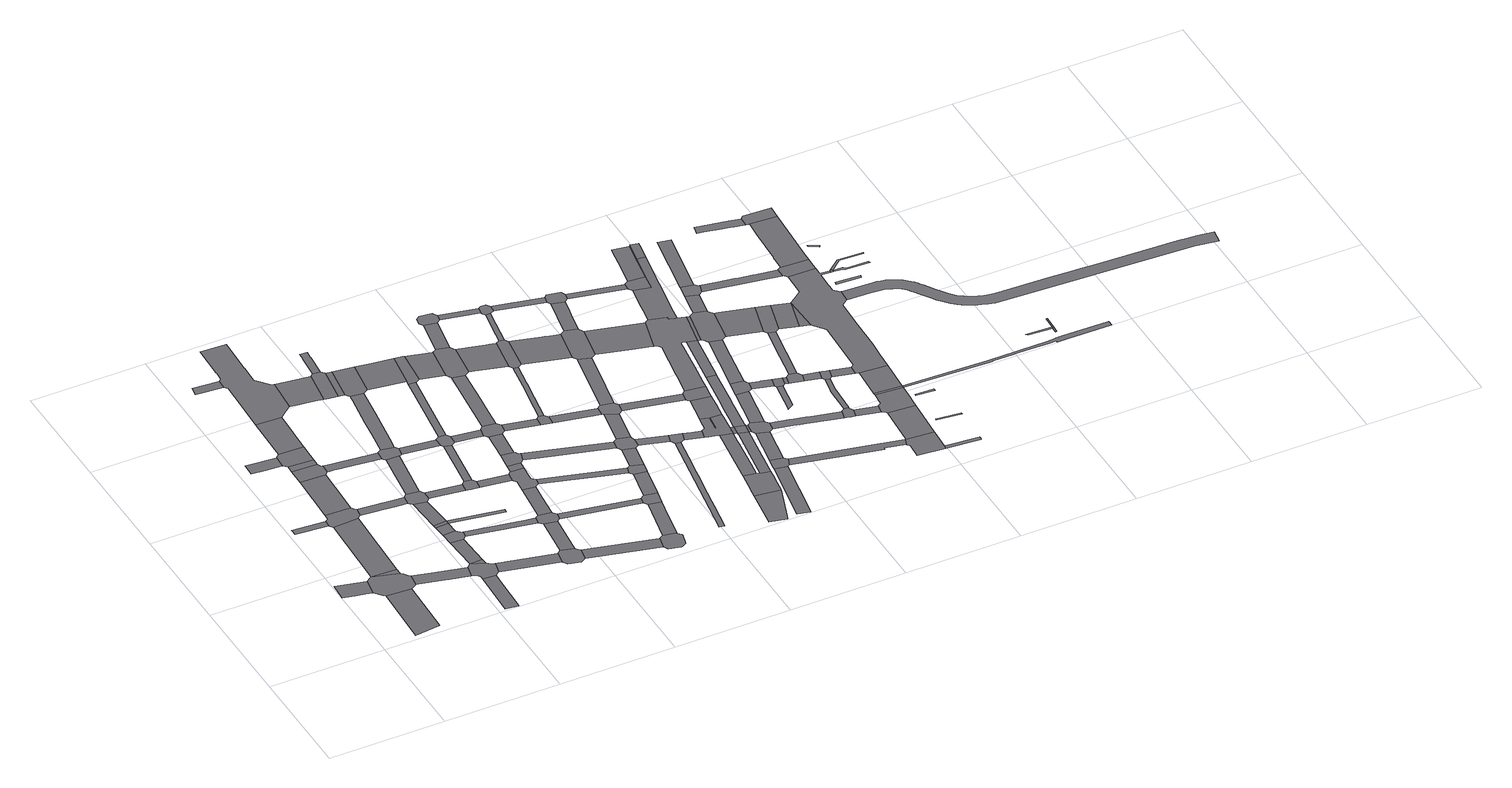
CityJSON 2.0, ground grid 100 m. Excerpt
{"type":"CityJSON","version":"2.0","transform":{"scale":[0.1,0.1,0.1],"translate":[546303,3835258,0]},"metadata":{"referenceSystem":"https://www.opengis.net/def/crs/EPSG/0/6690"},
"CityObjects":{
"road1":{"type":"Road","attributes":{"RoadStructureAttribute.sectionType":"1"},"geometry":[{"type":"MultiSurface","lod":"1","boundaries":[[[0,1,2,3,4,5,6,7]]]}]},
"road2":{"type":"Road","attributes":{"function":"3","RoadStructureAttribute.sectionType":"1"},"geometry":[{"type":"MultiSurface","lod":"1","boundaries":[[[8,9,10,11]]]}]},
"road3":{"type":"Road","geometry":[{"type":"MultiSurface","lod":"1","boundaries":[[[12,13,7,6,14,15,8,11,16,17,18,19,20,21,22]]]}]},
"road4":{"type":"Road","attributes":{"RoadStructureAttribute.sectionType":"1"},"geometry":[{"type":"MultiSurface","lod":"1","boundaries":[[[23,24,25,26]]]}]},
"road5":{"type":"Road","attributes":{"function":"3","RoadStructureAttribute.sectionType":"1"},"geometry":[{"type":"MultiSurface","lod":"1","boundaries":[[[12,22,27]]]}]},
"road6":{"type":"Road","attributes":{"function":"3","RoadStructureAttribute.sectionType":"1"},"geometry":[{"type":"MultiSurface","lod":"1","boundaries":[[[28,29,12,27]]]}]},
"road7":{"type":"Road","geometry":[{"type":"MultiSurface","lod":"1","boundaries":[[[30,31,32,33,26,25,34,35,29,28,36,37,38,39,40,41]]]}]},
"road8":{"type":"Road","attributes":{"RoadStructureAttribute.sectionType":"1"},"geometry":[{"type":"MultiSurface","lod":"1","boundaries":[[[42,43,44,45,46]]]}]},
"road9":{"type":"Road","attributes":{"RoadStructureAttribute.sectionType":"1"},"geometry":[{"type":"MultiSurface","lod":"1","boundaries":[[[47,48,49,19,18,50,51,52,53]]]}]},
"road10":{"type":"Road","attributes":{"function":"3","RoadStructureAttribute.sectionType":"1"},"geometry":[{"type":"MultiSurface","lod":"1","boundaries":[[[54,30,41,55,56]]]}]},
"road11":{"type":"Road","geometry":[{"type":"MultiSurface","lod":"1","boundaries":[[[57,54,56,58,59,60,61]]]}]},
"road12":{"type":"Road","attributes":{"function":"3","RoadStructureAttribute.sectionType":"1"},"geometry":[{"type":"MultiSurface","lod":"1","boundaries":[[[62,57,61,63]]]}]},
"road13":{"type":"Road","attributes":{"RoadStructureAttribute.sectionType":"1"},"geometry":[{"type":"MultiSurface","lod":"1","boundaries":[[[64,65,66,67,68,69]]]}]},
"road14":{"type":"Road","geometry":[{"type":"MultiSurface","lod":"1","boundaries":[[[70,71,46,45,72,73,62,63,74,75]]]}]},
"road15":{"type":"Road","attributes":{"RoadStructureAttribute.sectionType":"1"},"geometry":[{"type":"MultiSurface","lod":"1","boundaries":[[[76,77,78,79,38,37,80,81,82,83,84,85,86]]]}]},
"road16":{"type":"Road","geometry":[{"type":"MultiSurface","lod":"1","boundaries":[[[87,88,89,53,52,90,91,92,93,64,69,94,95,96,97,98,99]]]}]},
"road17":{"type":"Road","attributes":{"RoadStructureAttribute.sectionType":"1"},"geometry":[{"type":"MultiSurface","lod":"1","boundaries":[[[100,87,99]]]}]},
"road18":{"type":"Road","attributes":{"function":"3","RoadStructureAttribute.sectionType":"1"},"geometry":[{"type":"MultiSurface","lod":"1","boundaries":[[[101,102,103,104,70,75,105,106,107]]]}]},
"road19":{"type":"Road","attributes":{"RoadStructureAttribute.sectionType":"1"},"geometry":[{"type":"MultiSurface","lod":"1","boundaries":[[[108,109,110,111,112]]]}]},
"road20":{"type":"Road","attributes":{"RoadStructureAttribute.sectionType":"1"},"geometry":[{"type":"MultiSurface","lod":"1","boundaries":[[[113,87,100,114]]]}]},
"road21":{"type":"Road","geometry":[{"type":"MultiSurface","lod":"1","boundaries":[[[115,116,117,118,119,120,113,114,121,122,123]]]}]},
"road22":{"type":"Road","attributes":{"RoadStructureAttribute.sectionType":"1"},"geometry":[{"type":"MultiSurface","lod":"1","boundaries":[[[124,125,126,127,118,117]]]}]},
"road23":{"type":"Road","geometry":[{"type":"MultiSurface","lod":"1","boundaries":[[[128,129,127,126,130]]]}]},
"road24":{"type":"Road","attributes":{"RoadStructureAttribute.sectionType":"1"},"geometry":[{"type":"MultiSurface","lod":"1","boundaries":[[[131,129,128,132]]]}]},
"road25":{"type":"Road","attributes":{"RoadStructureAttribute.sectionType":"1"},"geometry":[{"type":"MultiSurface","lod":"1","boundaries":[[[133,134,135,59,58,136,137,138,139,140,141,142,143]]]}]},
"road26":{"type":"Road","geometry":[{"type":"MultiSurface","lod":"1","boundaries":[[[144,145,146,86,85,131,132,147,148,149,150,151]]]}]},
"road27":{"type":"Road","geometry":[{"type":"MultiSurface","lod":"1","boundaries":[[[152,153,154,155,156,112,111,157,158,159,101,107,160,161,162,163,164,165,166,167,168,169]]]}]},
"road28":{"type":"Road","attributes":{"RoadStructureAttribute.sectionType":"1"},"geometry":[{"type":"MultiSurface","lod":"1","boundaries":[[[97,96,170,171]]]}]},
"road29":{"type":"Road","attributes":{"RoadStructureAttribute.sectionType":"1"},"geometry":[{"type":"MultiSurface","lod":"1","boundaries":[[[172,173,144,151,174]]]}]},
"road30":{"type":"Road","attributes":{"RoadStructureAttribute.sectionType":"1"},"geometry":[{"type":"MultiSurface","lod":"1","boundaries":[[[175,176,177,178,130,126]]]}]},
"road31":{"type":"Road","attributes":{"RoadStructureAttribute.sectionType":"1"},"geometry":[{"type":"MultiSurface","lod":"1","boundaries":[[[179,180,123,122,181,182,183,184]]]}]},
"road32":{"type":"Road","attributes":{"RoadStructureAttribute.sectionType":"1"},"geometry":[{"type":"MultiSurface","lod":"1","boundaries":[[[148,147,185,186,187]]]}]},
"road33":{"type":"Road","geometry":[{"type":"MultiSurface","lod":"1","boundaries":[[[188,189,143,142,190,172,174,191,192,193,194,195,196]]]}]},
"road34":{"type":"Road","attributes":{"RoadStructureAttribute.sectionType":"1"},"geometry":[{"type":"MultiSurface","lod":"1","boundaries":[[[197,198,162,161,199,200,201,202,203]]]}]},
"road35":{"type":"Road","geometry":[{"type":"MultiSurface","lod":"1","boundaries":[[[204,171,170,205,206,207,208,209,210,211,212,213,214,215]]]}]},
"road36":{"type":"Road","geometry":[{"type":"MultiSurface","lod":"1","boundaries":[[[216,187,186,217,218,219,220]]]}]},
"road37":{"type":"Road","attributes":{"RoadStructureAttribute.sectionType":"1"},"geometry":[{"type":"MultiSurface","lod":"1","boundaries":[[[221,222,223,224,225,226,188,196,227,228,229,230,231,232]]]}]},
"road38":{"type":"Road","attributes":{"RoadStructureAttribute.sectionType":"1"},"geometry":[{"type":"MultiSurface","lod":"1","boundaries":[[[194,193,233,234]]]}]},
"road39":{"type":"Road","attributes":{"RoadStructureAttribute.sectionType":"1"},"geometry":[{"type":"MultiSurface","lod":"1","boundaries":[[[235,204,215,236,237]]]}]},
"road40":{"type":"Road","geometry":[{"type":"MultiSurface","lod":"1","boundaries":[[[238,239,203,202,240,241,242,243,244,245]]]}]},
"road41":{"type":"Road","attributes":{"RoadStructureAttribute.sectionType":"1"},"geometry":[{"type":"MultiSurface","lod":"1","boundaries":[[[246,247,216,220,248]]]}]},
"road42":{"type":"Road","attributes":{"RoadStructureAttribute.sectionType":"1"},"geometry":[{"type":"MultiSurface","lod":"1","boundaries":[[[242,241,249,250]]]}]},
"road43":{"type":"Road","geometry":[{"type":"MultiSurface","lod":"1","boundaries":[[[251,184,183,235,237,252,253,254,255,256,257,258]]]}]},
"road44":{"type":"Road","attributes":{"RoadStructureAttribute.sectionType":"1"},"geometry":[{"type":"MultiSurface","lod":"1","boundaries":[[[219,218,259,260]]]}]},
"road45":{"type":"Road","attributes":{"RoadStructureAttribute.sectionType":"1"},"geometry":[{"type":"MultiSurface","lod":"1","boundaries":[[[261,262,263,238,245,264,265,266]]]}]},
"road46":{"type":"Road","attributes":{"RoadStructureAttribute.sectionType":"1"},"geometry":[{"type":"MultiSurface","lod":"1","boundaries":[[[267,251,258,268,269]]]}]},
"road47":{"type":"Road","geometry":[{"type":"MultiSurface","lod":"1","boundaries":[[[250,249,270,221,232,271,272]]]}]},
"road48":{"type":"Road","geometry":[{"type":"MultiSurface","lod":"1","boundaries":[[[273,274,234,233,275,246,248,276,277,278,279,280]]]}]},
"road49":{"type":"Road","attributes":{"RoadStructureAttribute.sectionType":"1"},"geometry":[{"type":"MultiSurface","lod":"1","boundaries":[[[212,211,281,282]]]}]},
"road50":{"type":"Road","geometry":[{"type":"MultiSurface","lod":"1","boundaries":[[[283,284,285,260,259,286,267,269,287,288,289,290,291,292,293,294]]]}]},
"road51":{"type":"Road","attributes":{"RoadStructureAttribute.sectionType":"1"},"geometry":[{"type":"MultiSurface","lod":"1","boundaries":[[[295,283,294,296]]]}]},
"road52":{"type":"Road","attributes":{"RoadStructureAttribute.sectionType":"1"},"geometry":[{"type":"MultiSurface","lod":"1","boundaries":[[[297,278,277,298,299]]]}]},
"road53":{"type":"Road","attributes":{"RoadStructureAttribute.sectionType":"1"},"geometry":[{"type":"MultiSurface","lod":"1","boundaries":[[[300,301,302,273,280,303,304]]]}]},
"road54":{"type":"Road","attributes":{"RoadStructureAttribute.sectionType":"1"},"geometry":[{"type":"MultiSurface","lod":"1","boundaries":[[[305,306,272,271,307,308,309,310,311,312]]]}]},
"road55":{"type":"Road","geometry":[{"type":"MultiSurface","lod":"1","boundaries":[[[313,295,296,314,315,316,317,318,319,320,321]]]}]},
"road56":{"type":"Road","attributes":{"RoadStructureAttribute.sectionType":"1"},"geometry":[{"type":"MultiSurface","lod":"1","boundaries":[[[255,254,322,323]]]}]},
"road57":{"type":"Road","attributes":{"RoadStructureAttribute.sectionType":"1"},"geometry":[{"type":"MultiSurface","lod":"1","boundaries":[[[324,313,321,325]]]}]},
"road58":{"type":"Road","geometry":[{"type":"MultiSurface","lod":"1","boundaries":[[[326,327,299,298,328,329,324,325,330,331,332,333,334,335,336]]]}]},
"road59":{"type":"Road","geometry":[{"type":"MultiSurface","lod":"1","boundaries":[[[337,338,339,282,281,340,341,342,343,344,345,346,347,348,349,350]]]}]},
"road60":{"type":"Road","geometry":[{"type":"MultiSurface","lod":"1","boundaries":[[[351,312,311,352,300,304,353,354,355]]]}]},
"road61":{"type":"Road","attributes":{"RoadStructureAttribute.sectionType":"1"},"geometry":[{"type":"MultiSurface","lod":"1","boundaries":[[[290,289,356,357,358,359]]]}]},
"road62":{"type":"Road","attributes":{"RoadStructureAttribute.sectionType":"1"},"geometry":[{"type":"MultiSurface","lod":"1","boundaries":[[[360,361,326,336,362,363,364]]]}]},
"road63":{"type":"Road","attributes":{"RoadStructureAttribute.sectionType":"1"},"geometry":[{"type":"MultiSurface","lod":"1","boundaries":[[[365,337,350,366,367,368,369]]]}]},
"road64":{"type":"Road","attributes":{"RoadStructureAttribute.sectionType":"1"},"geometry":[{"type":"MultiSurface","lod":"1","boundaries":[[[355,354,370,371]]]}]},
"road65":{"type":"Road","attributes":{"RoadStructureAttribute.sectionType":"1"},"geometry":[{"type":"MultiSurface","lod":"1","boundaries":[[[333,332,372,373]]]}]},
"road66":{"type":"Road","attributes":{"RoadStructureAttribute.sectionType":"1"},"geometry":[{"type":"MultiSurface","lod":"1","boundaries":[[[374,317,316,375,376,377,378]]]}]},
"road67":{"type":"Road","geometry":[{"type":"MultiSurface","lod":"1","boundaries":[[[379,380,381,323,322,382,383,365,369,384]]]}]},
"road68":{"type":"Road","geometry":[{"type":"MultiSurface","lod":"1","boundaries":[[[385,386,387,371,370,388,360,364,389,390,391,392,393]]]}]},
"road69":{"type":"Road","geometry":[{"type":"MultiSurface","lod":"1","boundaries":[[[394,373,372,395,396,397,398]]]}]},
"road70":{"type":"Road","attributes":{"RoadStructureAttribute.sectionType":"1"},"geometry":[{"type":"MultiSurface","lod":"1","boundaries":[[[399,400,379,384,401]]]}]},
"road71":{"type":"Road","geometry":[{"type":"MultiSurface","lod":"1","boundaries":[[[402,403,359,358,404,399,401,405,406]]]}]},
"road72":{"type":"Road","attributes":{"RoadStructureAttribute.sectionType":"1"},"geometry":[{"type":"MultiSurface","lod":"1","boundaries":[[[407,408,385,393,409]]]}]},
"road73":{"type":"Road","attributes":{"RoadStructureAttribute.sectionType":"1"},"geometry":[{"type":"MultiSurface","lod":"1","boundaries":[[[410,411,412,394,398,413,414,415,416,417,418]]]}]},
"road74":{"type":"Road","attributes":{"RoadStructureAttribute.sectionType":"1"},"geometry":[{"type":"MultiSurface","lod":"1","boundaries":[[[419,402,406,420]]]}]},
"road75":{"type":"Road","attributes":{"RoadStructureAttribute.sectionType":"1"},"geometry":[{"type":"MultiSurface","lod":"1","boundaries":[[[391,390,421,422,423]]]}]},
"road76":{"type":"Road","attributes":{"RoadStructureAttribute.sectionType":"1"},"geometry":[{"type":"MultiSurface","lod":"1","boundaries":[[[424,396,395,425,426]]]}]},
"road77":{"type":"Road","geometry":[{"type":"MultiSurface","lod":"1","boundaries":[[[427,428,429,407,409,430,431,432,433]]]}]},
"road78":{"type":"Road","geometry":[{"type":"MultiSurface","lod":"1","boundaries":[[[434,435,378,377,436,437,419,420,438,439,440,441,442]]]}]},
"road79":{"type":"Road","attributes":{"RoadStructureAttribute.sectionType":"1"},"geometry":[{"type":"MultiSurface","lod":"1","boundaries":[[[443,444,445,446,447,448,449,450,451,452]]]}]},
"road80":{"type":"Road","attributes":{"RoadStructureAttribute.sectionType":"1"},"geometry":[{"type":"MultiSurface","lod":"1","boundaries":[[[453,434,442,454]]]}]},
"road81":{"type":"Road","geometry":[{"type":"MultiSurface","lod":"1","boundaries":[[[455,456,423,422,457,410,418,458,459,460,461,462]]]}]},
"road82":{"type":"Road","attributes":{"RoadStructureAttribute.sectionType":"1"},"geometry":[{"type":"MultiSurface","lod":"1","boundaries":[[[463,440,439,464,465,466]]]}]},
"road83":{"type":"Road","attributes":{"RoadStructureAttribute.sectionType":"1"},"geometry":[{"type":"MultiSurface","lod":"1","boundaries":[[[431,430,467,468]]]}]},
"road84":{"type":"Road","geometry":[{"type":"MultiSurface","lod":"1","boundaries":[[[469,470,426,425,471,472,453,454,473,474,475,476,477,478,479]]]}]},
"road85":{"type":"Road","attributes":{"RoadStructureAttribute.sectionType":"1"},"geometry":[{"type":"MultiSurface","lod":"1","boundaries":[[[480,481,482,455,462,483,484,485]]]}]},
"road86":{"type":"Road","attributes":{"function":"1","RoadStructureAttribute.sectionType":"7"},"geometry":[{"type":"MultiSurface","lod":"1","boundaries":[[[486,487,488,489,490,491,492,493,494,495]]]}]},
"road87":{"type":"Road","geometry":[{"type":"MultiSurface","lod":"1","boundaries":[[[466,465,496,497,443,452,498,499,500]]]}]},
"road88":{"type":"Road","attributes":{"RoadStructureAttribute.sectionType":"1"},"geometry":[{"type":"MultiSurface","lod":"1","boundaries":[[[501,502,503,504,505,506,507,461,460,508,509,510]]]}]},
"road89":{"type":"Road","attributes":{"RoadStructureAttribute.sectionType":"1"},"geometry":[{"type":"MultiSurface","lod":"1","boundaries":[[[511,512,513,514,469,479,515,516,517,518]]]}]},
"road90":{"type":"Road","geometry":[{"type":"MultiSurface","lod":"1","boundaries":[[[519,468,467,520,480,485,521,522,523]]]}]},
"road91":{"type":"Road","geometry":[{"type":"MultiSurface","lod":"1","boundaries":[[[524,525,526,486,495,527,528,529,530,531,532,533]]]}]},
"road92":{"type":"Road","attributes":{"RoadStructureAttribute.sectionType":"1"},"geometry":[{"type":"MultiSurface","lod":"1","boundaries":[[[534,500,499,535,536]]]}]},
"road93":{"type":"Road","attributes":{"RoadStructureAttribute.sectionType":"1"},"geometry":[{"type":"MultiSurface","lod":"1","boundaries":[[[537,476,475,538,539,540,541]]]}]},
"road94":{"type":"Road","attributes":{"RoadStructureAttribute.sectionType":"1"},"geometry":[{"type":"MultiSurface","lod":"1","boundaries":[[[542,543,544,545,546,547,548]]]}]},
"road95":{"type":"Road","attributes":{"function":"1","RoadStructureAttribute.sectionType":"7"},"geometry":[{"type":"MultiSurface","lod":"1","boundaries":[[[549,550,524,533,551,552,553,554,555]]]}]},
"road96":{"type":"Road","geometry":[{"type":"MultiSurface","lod":"1","boundaries":[[[556,557,510,509,558,511,518,559,560,561,562,563,564]]]}]},
"road97":{"type":"Road","attributes":{"RoadStructureAttribute.sectionType":"1"},"geometry":[{"type":"MultiSurface","lod":"1","boundaries":[[[522,521,565,566]]]}]},
"road98":{"type":"Road","geometry":[{"type":"MultiSurface","lod":"1","boundaries":[[[567,568,569,570,536,535,571,572,549,555,573,574,575,576],[577,578,576]]]}]},
"road99":{"type":"Road","attributes":{"function":"1","RoadStructureAttribute.sectionType":"7"},"geometry":[{"type":"MultiSurface","lod":"1","boundaries":[[[579,580,581,582,583,531,530,584,585,586]]]}]},
"road100":{"type":"Road","geometry":[{"type":"MultiSurface","lod":"1","boundaries":[[[587,588,589,542,548,590,591,592,593]]]}]},
"road101":{"type":"Road","geometry":[{"type":"MultiSurface","lod":"1","boundaries":[[[594,595,573,555,596,597,598,599]]]}]},
"road102":{"type":"Road","geometry":[{"type":"MultiSurface","lod":"1","boundaries":[[[600,567,576,575,601,602]]]}]},
"road103":{"type":"Road","geometry":[{"type":"MultiSurface","lod":"1","boundaries":[[[599,598,579,586,603]]]}]},
"road104":{"type":"Road","attributes":{"RoadStructureAttribute.sectionType":"1"},"geometry":[{"type":"MultiSurface","lod":"1","boundaries":[[[604,605,606,607,608,556,564,609,610,611,612,613,614]]]}]},
"road105":{"type":"Road","attributes":{"RoadStructureAttribute.sectionType":"1"},"geometry":[{"type":"MultiSurface","lod":"1","boundaries":[[[615,587,593,616]]]}]},
"road106":{"type":"Road","geometry":[{"type":"MultiSurface","lod":"1","boundaries":[[[617,603,586,618,619,620,621]]]}]},
"road107":{"type":"Road","geometry":[{"type":"MultiSurface","lod":"1","boundaries":[[[622,623,541,540,624,625,600,602,626,627]]]}]},
"road108":{"type":"Road","geometry":[{"type":"MultiSurface","lod":"1","boundaries":[[[628,629,566,565,630,604,614,631,632,633,634,635]]]}]},
"road109":{"type":"Road","geometry":[{"type":"MultiSurface","lod":"1","boundaries":[[[636,562,561,637,638,639,640]]]}]},
"road110":{"type":"Road","geometry":[{"type":"MultiSurface","lod":"1","boundaries":[[[641,642,621,620,643,615,616,644,645,646,647,648]]]}]},
"road111":{"type":"Road","attributes":{"function":"1","RoadStructureAttribute.sectionType":"7"},"geometry":[{"type":"MultiSurface","lod":"1","boundaries":[[[649,650,651,652,653,654,655,656,599,603,657,658,659,660,661]]]}]},
"road112":{"type":"Road","attributes":{"RoadStructureAttribute.sectionType":"1"},"geometry":[{"type":"MultiSurface","lod":"1","boundaries":[[[662,663,641,648,664,665]]]}]},
"road113":{"type":"Road","geometry":[{"type":"MultiSurface","lod":"1","boundaries":[[[666,667,640,639,668,669,670,671,672,622,627,673,674,675,676,677,678,679,680,681,682,683,684,685,686,687,688,689],[690,691,692]]]}]},
"road114":{"type":"Road","geometry":[{"type":"MultiSurface","lod":"1","boundaries":[[[693,694,662,665,695,696,697,698,699,700]]]}]},
"road115":{"type":"Road","attributes":{"RoadStructureAttribute.sectionType":"1"},"geometry":[{"type":"MultiSurface","lod":"1","boundaries":[[[633,632,701,702]]]}]},
"road116":{"type":"Road","attributes":{"RoadStructureAttribute.sectionType":"1"},"geometry":[{"type":"MultiSurface","lod":"1","boundaries":[[[703,704,591,590,705,706,707,708,709]]]}]},
"road117":{"type":"Road","attributes":{"function":"1","RoadStructureAttribute.sectionType":"1"},"geometry":[{"type":"MultiSurface","lod":"1","boundaries":[[[680,710,711,649,661,712,713,681]]]}]},
"road118":{"type":"Road","attributes":{"RoadStructureAttribute.sectionType":"1"},"geometry":[{"type":"MultiSurface","lod":"1","boundaries":[[[714,715,716,717,718,719,646,645,720,721,722]]]}]},
"road119":{"type":"Road","attributes":{"RoadStructureAttribute.sectionType":"1"},"geometry":[{"type":"MultiSurface","lod":"1","boundaries":[[[723,693,700,724,725]]]}]},
"road120":{"type":"Road","attributes":{"RoadStructureAttribute.sectionType":"1"},"geometry":[{"type":"MultiSurface","lod":"1","boundaries":[[[726,727,696,695,728,729,730]]]}]},
"road121":{"type":"Road","attributes":{"RoadStructureAttribute.sectionType":"1"},"geometry":[{"type":"MultiSurface","lod":"1","boundaries":[[[731,732,733,734,735,736]]]}]},
"road122":{"type":"Road","geometry":[{"type":"MultiSurface","lod":"1","boundaries":[[[682,681,737,738,739]]]}]},
"road123":{"type":"Road","geometry":[{"type":"MultiSurface","lod":"1","boundaries":[[[730,729,740,741,731,736,742,743,744]]]}]},
"road124":{"type":"Road","attributes":{"RoadStructureAttribute.sectionType":"1"},"geometry":[{"type":"MultiSurface","lod":"1","boundaries":[[[744,743,745,746]]]}]},
"road125":{"type":"Road","geometry":[{"type":"MultiSurface","lod":"1","boundaries":[[[747,748,749,702,701,750,751,752]]]}]},
"road126":{"type":"Road","attributes":{"function":"1","RoadStructureAttribute.sectionType":"1"},"geometry":[{"type":"MultiSurface","lod":"1","boundaries":[[[753,754,751,750,755,756,757,758,666,689,759,760,761,762,763,764,686,685,765,766,767,768,769,770,771,772]]]}]},
"road127":{"type":"Road","geometry":[{"type":"MultiSurface","lod":"1","boundaries":[[[773,774,739,738,775,776,723,725,777,778,779,780,781]]]}]},
"road128":{"type":"Road","geometry":[{"type":"MultiSurface","lod":"1","boundaries":[[[782,783,722,721,784,785,786,787,788,789]]]}]},
"road129":{"type":"Road","geometry":[{"type":"MultiSurface","lod":"1","boundaries":[[[790,791,746,745,792,793,794,795]]]}]},
"road130":{"type":"Road","geometry":[{"type":"MultiSurface","lod":"1","boundaries":[[[796,797,798,747,752,799,800]]]}]},
"road131":{"type":"Road","geometry":[{"type":"MultiSurface","lod":"1","boundaries":[[[801,802,773,781,803]]]}]},
"road132":{"type":"Road","attributes":{"RoadStructureAttribute.sectionType":"1"},"geometry":[{"type":"MultiSurface","lod":"1","boundaries":[[[804,805,806,807,782,789,808,809,810]]]}]},
"road133":{"type":"Road","attributes":{"RoadStructureAttribute.sectionType":"1"},"geometry":[{"type":"MultiSurface","lod":"1","boundaries":[[[793,792,811,812,813]]]}]},
"road134":{"type":"Road","attributes":{"RoadStructureAttribute.sectionType":"1"},"geometry":[{"type":"MultiSurface","lod":"1","boundaries":[[[814,787,786,815,816,817]]]}]},
"road135":{"type":"Road","attributes":{"RoadStructureAttribute.sectionType":"1"},"geometry":[{"type":"MultiSurface","lod":"1","boundaries":[[[818,819,790,795,820]]]}]},
"road136":{"type":"Road","geometry":[{"type":"MultiSurface","lod":"1","boundaries":[[[709,708,821,822,823,824,825,826,827,828,829,830]]]}]},
"road137":{"type":"Road","attributes":{"RoadStructureAttribute.sectionType":"1"},"geometry":[{"type":"MultiSurface","lod":"1","boundaries":[[[831,779,778,832,833,834]]]}]},
"road138":{"type":"Road","geometry":[{"type":"MultiSurface","lod":"1","boundaries":[[[835,836,837,801,803,838,839,840,841,842,843,844,845,846,847,848]]]}]},
"road139":{"type":"Road","geometry":[{"type":"MultiSurface","lod":"1","boundaries":[[[849,850,813,812,851,804,810,852,853,854]]]}]},
"road140":{"type":"Road","attributes":{"function":"1","RoadStructureAttribute.sectionType":"7"},"geometry":[{"type":"MultiSurface","lod":"1","boundaries":[[[855,856,753,772,857,858,859,860]]]}]},
"road141":{"type":"Road","attributes":{"RoadStructureAttribute.sectionType":"1"},"geometry":[{"type":"MultiSurface","lod":"1","boundaries":[[[861,830,829,862,863]]]}]},
"road142":{"type":"Road","attributes":{"RoadStructureAttribute.sectionType":"1"},"geometry":[{"type":"MultiSurface","lod":"1","boundaries":[[[864,854,853,865,866,867]]]}]},
"road143":{"type":"Road","attributes":{"RoadStructureAttribute.sectionType":"1"},"geometry":[{"type":"MultiSurface","lod":"1","boundaries":[[[868,835,848,869,870,871,872]]]}]},
"road144":{"type":"Road","geometry":[{"type":"MultiSurface","lod":"1","boundaries":[[[873,874,875,817,816,876,877,861,863,878,879,880]]]}]},
"road145":{"type":"Road","geometry":[{"type":"MultiSurface","lod":"1","boundaries":[[[881,834,833,882,818,820,883,884,885]]]}]},
"road146":{"type":"Road","attributes":{"RoadStructureAttribute.sectionType":"1"},"geometry":[{"type":"MultiSurface","lod":"1","boundaries":[[[886,887,888,826,825]]]}]},
"road147":{"type":"Road","geometry":[{"type":"MultiSurface","lod":"1","boundaries":[[[889,873,880,890]]]}]},
"road148":{"type":"Road","geometry":[{"type":"MultiSurface","lod":"1","boundaries":[[[891,892,889,890,893,894]]]}]},
"road149":{"type":"Road","attributes":{"RoadStructureAttribute.sectionType":"1"},"geometry":[{"type":"MultiSurface","lod":"1","boundaries":[[[885,884,895,896]]]}]},
"road150":{"type":"Road","attributes":{"RoadStructureAttribute.sectionType":"1"},"geometry":[{"type":"MultiSurface","lod":"1","boundaries":[[[897,898,899,900]]]}]},
"road151":{"type":"Road","attributes":{"RoadStructureAttribute.sectionType":"1"},"geometry":[{"type":"MultiSurface","lod":"1","boundaries":[[[901,902,903,904,905,906,843,842,907,908,909]]]}]},
"road152":{"type":"Road","attributes":{"RoadStructureAttribute.sectionType":"1"},"geometry":[{"type":"MultiSurface","lod":"1","boundaries":[[[896,895,910]]]}]},
"road153":{"type":"Road","attributes":{"RoadStructureAttribute.sectionType":"1"},"geometry":[{"type":"MultiSurface","lod":"1","boundaries":[[[911,912,913,914]]]}]},
"road154":{"type":"Road","geometry":[{"type":"MultiSurface","lod":"1","boundaries":[[[915,916,917,918,919,896,910,920,921,922,923,924,925,926,867,866,891,894,927,928,929,930,931,932,933,934,935,936,937,938,939,940,941,942,943,944,945]]]}]},
"road155":{"type":"Road","attributes":{"RoadStructureAttribute.sectionType":"1"},"geometry":[{"type":"MultiSurface","lod":"1","boundaries":[[[946,947,948,949,950,951,952,953,954,955]]]}]},
"road156":{"type":"Road","geometry":[{"type":"MultiSurface","lod":"1","boundaries":[[[956,957,958,959,909,908,960,961,915,945,962,963,964]]]}]},
"road157":{"type":"Road","attributes":{"RoadStructureAttribute.sectionType":"1"},"geometry":[{"type":"MultiSurface","lod":"1","boundaries":[[[965,966,967,968,969,956,964,970,971,972]]]}]},
"road158":{"type":"Road","geometry":[{"type":"MultiSurface","lod":"1","boundaries":[[[973,942,941,974,975]]]}]},
"road159":{"type":"Road","attributes":{"RoadStructureAttribute.sectionType":"1"},"geometry":[{"type":"MultiSurface","lod":"1","boundaries":[[[976,977,978,979,980]]]}]},
"road160":{"type":"Road","geometry":[{"type":"MultiSurface","lod":"1","boundaries":[[[981,982,955,954,983,965,972,984]]]}]},
"road161":{"type":"Road","geometry":[{"type":"MultiSurface","lod":"1","boundaries":[[[985,986,987,988]]]}]},
"road162":{"type":"Road","attributes":{"RoadStructureAttribute.sectionType":"1"},"geometry":[{"type":"MultiSurface","lod":"1","boundaries":[[[989,990,991,992,993,994,975,974]]]}]},
"road163":{"type":"Road","attributes":{"RoadStructureAttribute.sectionType":"1"},"geometry":[{"type":"MultiSurface","lod":"1","boundaries":[[[995,996,997,998,973,975]]]}]},
"road164":{"type":"Road","attributes":{"RoadStructureAttribute.sectionType":"1"},"geometry":[{"type":"MultiSurface","lod":"1","boundaries":[[[999,1000,1001,1002,1003,1004,1005,1006,1007,890,880,1008,1009,1010,1011,1012,1013,1014,1015,1016,1017,1018,1019,1020,1021]]]}]},
"road165":{"type":"Road","attributes":{"RoadStructureAttribute.sectionType":"1"},"geometry":[{"type":"MultiSurface","lod":"1","boundaries":[[[1022,1023,1024,1025]]]}]},
"road166":{"type":"Road","geometry":[{"type":"MultiSurface","lod":"1","boundaries":[[[1025,1024,1026,1027,1028]]]}]},
"road167":{"type":"Road","geometry":[{"type":"MultiSurface","lod":"1","boundaries":[[[1029,1030,1025,1028]]]}]},
"road168":{"type":"Road","attributes":{"RoadStructureAttribute.sectionType":"1"},"geometry":[{"type":"MultiSurface","lod":"1","boundaries":[[[1031,1032,1033,1034,1035,1036,1037,1038,1039,1040,1041,1042,1043,1044,1045,1046,1047,1048,1049,1050,1051,1052,1053,1054,1055,1056,1057,1058,1059,1060,1061,1062,1063,1064,1065,1066,1067,934,933,1068,1069,1070,1071,1072,1073,1074,1075,1076,1077,1078,1079,1080,1081,1082,1083,1084,1085,1086,1087,1088,1089,1090,1091,1092,1093,1094]]]}]}
},
"vertices":[
[194,833,0],[16,875,0],[7,722,0],[8,723,0],[108,699,0],[187,681,0],[244,667,0],[270,815,0],
[316,586,0],[295,46,0],[515,72,0],[533,573,0],
[326,852,0],[310,842,0],[252,665,0],[301,605,0],[550,585,0],[583,607,0],[586,610,0],[602,722,0],[591,725,0],[558,768,0],[542,788,0],
[47,1647,0],[48,1587,0],[326,1562,0],[330,1621,0],
[544,844,0],
[571,1542,0],[353,1531,0],
[361,1689,0],[359,1646,0],[349,1637,0],[332,1622,0],[327,1561,0],[335,1553,0],[588,1557,0],[600,1568,0],[613,1647,0],[604,1648,0],[600,1648,0],[578,1681,0],
[98,2522,0],[95,2412,0],[213,2401,0],[351,2388,0],[358,2497,0],
[938,638,0],[914,645,0],[787,674,0],[788,562,0],[844,548,0],[1012,507,0],[1039,613,0],
[378,2142,0],[588,1963,0],[595,2134,0],
[383,2291,0],[623,2165,0],[626,2246,0],[615,2247,0],[599,2283,0],
[386,2354,0],[601,2346,0],
[1075,429,0],[1059,22,0],[1168,7,0],[1168,12,0],[1181,331,0],[1187,425,0],
[392,2530,0],[362,2501,0],[352,2388,0],[355,2387,0],[603,2405,0],[608,2523,0],
[925,1615,0],[857,1621,0],[807,1627,0],[777,1630,0],[701,1558,0],[734,1554,0],[778,1549,0],[901,1537,0],[916,1535,0],[993,1528,0],[1005,1607,0],
[1076,643,0],[1071,638,0],[1043,617,0],[1050,497,0],[1054,491,0],[1072,466,0],[1076,461,0],[1191,428,0],[1220,449,0],[1226,453,0],[1251,560,0],[1215,568,0],[1188,599,0],
[1185,649,0],
[406,2935,0],[403,2871,0],[397,2688,0],[394,2597,0],[615,2712,0],[623,2873,0],[625,2926,0],
[180,3566,0],[164,3486,0],[173,3485,0],[402,3462,0],[406,3545,0],
[1059,942,0],[1169,933,0],
[1192,1023,0],[1186,1030,0],[1162,1056,0],[1053,1050,0],[1054,1028,0],[1058,956,0],[1191,955,0],[1198,962,0],[1209,1020,0],
[1156,1159,0],[1156,1163,0],[1156,1168,0],[1046,1161,0],
[1155,1200,0],[1044,1193,0],[1158,1199,0],
[1026,1502,0],[1138,1479,0],
[1013,2200,0],[771,2228,0],[705,2236,0],[634,2164,0],[644,2163,0],[683,2159,0],[745,2151,0],[772,2148,0],[950,2127,0],[1069,2113,0],[1078,2193,0],
[1035,1638,0],[1028,1631,0],[1022,1625,0],[1167,1510,0],[1168,1591,0],[1153,1611,0],[1148,1618,0],[1144,1623,0],
[444,3937,0],[433,3650,0],[433,3646,0],[430,3567,0],[411,3549,0],[406,3462,0],[426,3434,0],[417,3205,0],[640,2939,0],[739,3019,0],[761,3316,0],[743,3321,0],[648,3433,0],[644,3438,0],[651,3597,0],[651,3601,0],[654,3674,0],[663,3929,0],
[1716,338,0],[1735,446,0],
[1095,2084,0],[1071,1906,0],[1208,2082,0],
[1618,1087,0],[1620,1086,0],[1621,1102,0],[1622,1119,0],
[1786,914,0],[1692,930,0],[1522,902,0],[1626,882,0],[1777,855,0],[1787,914,0],
[1388,1478,0],[1464,1467,0],[1475,1548,0],
[1114,2215,0],[1109,2212,0],[1092,2088,0],[1212,2084,0],[1227,2092,0],[1232,2091,0],[1247,2170,0],[1227,2192,0],[1224,2196,0],
[1057,3273,0],[859,3302,0],[747,3017,0],[764,3014,0],[967,2983,0],[1014,2977,0],[1058,3274,0],
[1770,474,0],[1720,331,0],[1738,302,0],[1742,297,0],[1849,268,0],[1854,271,0],[1886,290,0],[1891,294,0],[1910,403,0],[1904,410,0],[1882,436,0],[1878,441,0],
[1506,1572,0],[1510,1461,0],[1578,1451,0],[1590,1531,0],[1566,1563,0],
[1214,2913,0],[1210,2879,0],[1207,2861,0],[1166,2577,0],[1146,2443,0],[1142,2410,0],[1233,2258,0],[1254,2411,0],[1286,2632,0],[1315,2852,0],[1320,2880,0],[1323,2900,0],
[1552,2051,0],[1550,2131,0],
[1806,821,0],[1882,484,0],[1916,799,0],
[1088,3297,0],[1086,3296,0],[1039,2973,0],[1131,2959,0],[1175,3257,0],[1173,3261,0],[1149,3289,0],[1149,3291,0],
[1568,2033,0],[1541,1841,0],[1626,2013,0],
[1184,2951,0],[1227,3250,0],
[1818,937,0],[1920,803,0],[1943,822,0],[1945,824,0],[1955,884,0],[1953,884,0],[1931,913,0],[1926,919,0],
[1838,1412,0],[1850,1492,0],
[1110,3557,0],[1105,3500,0],[1105,3496,0],[1165,3482,0],[1165,3486,0],[1171,3554,0],
[1854,1274,0],[1947,1125,0],[1963,1261,0],
[1213,2916,0],[1366,2928,0],[1410,3223,0],
[1586,2156,0],[1574,2148,0],[1559,2043,0],[1637,2020,0],[1663,2037,0],[1667,2117,0],[1654,2139,0],[1646,2152,0],
[2492,148,0],[2519,253,0],
[1879,1516,0],[1874,1512,0],[1870,1509,0],[1865,1380,0],[1968,1264,0],[1991,1278,0],[1998,1283,0],[2009,1341,0],[2004,1343,0],[1980,1371,0],[1977,1376,0],[1990,1508,0],
[1887,1587,0],[1997,1575,0],
[1711,2111,0],[1896,2007,0],[1915,2085,0],
[1681,2842,0],[1674,2788,0],[1622,2415,0],[1682,2415,0],[1740,2834,0],
[1637,3191,0],[1528,3206,0],[1520,2905,0],[1522,2904,0],[1613,2890,0],[1651,2884,0],[1685,2877,0],[1728,3177,0],
[1902,1729,0],[2002,1579,0],[2011,1587,0],[2029,1603,0],[2051,1680,0],[2037,1684,0],[2018,1710,0],[2016,1713,0],[2012,1718,0],
[2608,700,0],[2617,758,0],
[1929,1977,0],[2037,1962,0],
[1944,2113,0],[1938,2108,0],[1902,2002,0],[1924,1981,0],[2043,1966,0],[2048,1969,0],[2071,1984,0],[2082,2064,0],[2062,2089,0],[2058,2094,0],[2053,2099,0],
[2553,271,0],[2549,268,0],[2527,257,0],[2497,141,0],[2512,113,0],[2516,106,0],[2621,80,0],[2628,84,0],[2660,100,0],[2667,104,0],[2695,209,0],[2689,217,0],[2667,245,0],[2663,250,0],
[1801,3167,0],[1683,2860,0],[1751,2841,0],[1782,2860,0],[1813,3164,0],
[2214,1220,0],[2469,1145,0],[2682,1084,0],[2699,1142,0],
[2012,2760,0],[1976,2418,0],[2077,2320,0],[2087,2419,0],[2120,2741,0],
[2633,665,0],[2670,281,0],[2723,566,0],[2735,620,0],[2740,645,0],
[1986,2810,0],[2029,3108,0],
[2355,1925,0],[2361,2006,0],
[2143,1653,0],[2121,1577,0],[2126,1575,0],[2739,1400,0],[2755,1477,0],
[2653,780,0],[2647,776,0],[2619,759,0],[2609,699,0],[2625,676,0],[2762,759,0],
[2067,3126,0],[2062,3124,0],[2030,3109,0],[2013,2768,0],[2126,2744,0],[2164,2763,0],[2200,3063,0],[2199,3064,0],[2174,3102,0],
[2389,2028,0],[2447,1906,0],[2455,1985,0],[2428,2020,0],[2428,2021,0],
[2705,1052,0],[2682,928,0],[2814,1031,0],
[2726,1159,0],[2713,1151,0],[2701,1057,0],[2821,1067,0],[2831,1124,0],
[2121,3435,0],[2106,3357,0],[2229,3418,0],
[2489,2647,0],[2453,2423,0],[2426,2257,0],[2466,2251,0],[2494,2423,0],[2495,2427,0],[2498,2447,0],[2500,2456,0],[2529,2638,0],
[2765,1363,0],[2872,1335,0],
[2208,2752,0],[2468,2683,0],[2514,2981,0],
[2463,1984,0],[2831,1825,0],[2838,1905,0],
[2141,3552,0],[2108,3527,0],[2099,3468,0],[2261,3439,0],[2272,3500,0],[2269,3500,0],[2250,3537,0],
[2790,1501,0],[2785,1497,0],[2744,1398,0],[2761,1370,0],[2877,1339,0],[2900,1353,0],[2910,1434,0],[2900,1463,0],[2898,1472,0],
[3167,1246,0],[2989,169,0],[3032,156,0],[3076,416,0],[3083,475,0],[3122,704,0],[3129,749,0],[3157,914,0],[3162,943,0],[3211,1237,0],
[2847,1815,0],[2953,1769,0],
[2549,3001,0],[2515,2981,0],[2489,2650,0],[2532,2640,0],[2561,2659,0],[2563,2660,0],[2608,2957,0],[2590,2994,0],
[2977,1414,0],[2928,1345,0],[3146,1284,0],[3166,1358,0],
[2581,3370,0],[2593,3428,0],
[2871,1927,0],[2865,1923,0],[2841,1823,0],[2845,1818,0],[2958,1772,0],[2965,1777,0],[2987,1792,0],[3003,1871,0],[2985,1895,0],[2982,1900,0],[2978,1905,0],
[2605,3333,0],[2578,3170,0],[2577,3167,0],[2624,3197,0],[2624,3198,0],[2646,3331,0],
[3407,387,0],[3362,66,0],[3362,64,0],[3361,55,0],[3360,52,0],[3359,48,0],[3505,12,0],[3507,16,0],[3515,39,0],[3627,356,0],
[3147,1281,0],[3154,1270,0],[3230,1244,0],[3248,1252,0],[3270,1328,0],
[3002,2856,0],[2953,2868,0],[2929,2874,0],[2887,2884,0],[2869,2888,0],[2868,2889,0],[2839,2895,0],[2876,2578,0],[2953,2557,0],[3010,2853,0],
[2979,2517,0],[2978,2509,0],[2963,2428,0],[2949,2352,0],[3055,2319,0],[3073,2417,0],[3075,2429,0],[3085,2482,0],
[2622,3445,0],[2589,3358,0],[2684,3348,0],[2685,3408,0],[2664,3445,0],
[3444,643,0],[3427,524,0],[3414,432,0],[3645,494,0],[3645,497,0],[3647,510,0],[3660,596,0],[3575,610,0],[3557,620,0],[3547,625,0],
[3347,1306,0],[3399,1208,0],[3417,1286,0],
[3149,1840,0],[3133,1762,0],[3138,1761,0],[3486,1688,0],[3500,1765,0],
[3695,609,0],[3597,43,0],[3597,40,0],[3595,32,0],[3701,5,0],[3704,24,0],[3805,590,0],
[3518,1174,0],[3460,757,0],[3565,743,0],[3600,1008,0],[3606,1053,0],[3618,1142,0],[3619,1145,0],
[3051,2876,0],[3039,2869,0],[2975,2524,0],[3091,2485,0],[3099,2491,0],[3127,2509,0],[3182,2806,0],[3164,2836,0],[3156,2848,0],
[3093,3255,0],[3107,3314,0],
[3473,1425,0],[3473,1423,0],[3460,1348,0],[3453,1305,0],[3432,1199,0],[3480,1185,0],[3629,1225,0],[3647,1356,0],[3652,1400,0],[3550,1403,0],[3532,1274,0],[3529,1276,0],
[3651,1134,0],[3650,1129,0],[3649,1119,0],[3649,1116,0],[3595,730,0],[3676,702,0],[3706,920,0],[3735,1111,0],
[3714,720,0],[3708,687,0],[3702,653,0],[3822,602,0],[3850,671,0],[3832,691,0],[3823,701,0],
[3646,1220,0],[3631,1224,0],[3620,1145,0],[3635,1140,0],[3650,1136,0],[3661,1215,0],
[3512,1657,0],[3668,1526,0],[3682,1635,0],
[3747,1191,0],
[3116,3225,0],[3085,3057,0],[3084,3054,0],[3055,2898,0],[3053,2887,0],[3160,2867,0],[3168,2899,0],[3192,3030,0],[3193,3033,0],[3200,3075,0],[3223,3194,0],
[3774,1070,0],[3879,1036,0],
[3748,1190,0],[3737,1110,0],[3751,1106,0],[3754,1105,0],[3764,1186,0],
[3532,1786,0],[3518,1777,0],[3486,1687,0],[3499,1673,0],[3686,1669,0],[3700,1761,0],
[3136,3339,0],[3130,3334,0],[3112,3230,0],[3228,3199,0],[3254,3219,0],[3267,3278,0],[3248,3311,0],[3244,3318,0],
[3641,2683,0],[3412,2433,0],[3563,2392,0],[3574,2389,0],[3652,2680,0],
[3797,1206,0],[3791,1202,0],[3770,1078,0],[3885,1040,0],[3914,1058,0],[3927,1137,0],[3906,1162,0],[3901,1168,0],
[3758,1862,0],[3737,1723,0],[3736,1712,0],[3715,1577,0],[3693,1439,0],[3670,1282,0],[3669,1273,0],[3662,1218,0],[3748,1197,0],[3750,1213,0],[3790,1510,0],[3791,1511,0],[3838,1851,0],
[3858,1563,0],[3857,1561,0],[3964,1543,0],[3966,1553,0],
[3687,2702,0],[3672,2692,0],[3604,2382,0],[3626,2351,0],[3625,2342,0],[3568,2006,0],[3564,1975,0],[3710,1829,0],[3735,2017,0],[3759,2185,0],[3773,2282,0],[3780,2333,0],[3781,2332,0],[3792,2330,0],[3822,2322,0],[3905,2300,0],[3964,2600,0],[3896,2618,0],[3885,2621,0],[3863,2626,0],[3842,2635,0],[3829,2638,0],[3830,2641,0],[3832,2659,0],[3770,2666,0],[3769,2668,0],[3771,2667,0],
[3882,1706,0],[3876,1671,0],[4000,1571,0],[4015,1649,0],[4011,1650,0],[4000,1669,0],[3994,1680,0],[3990,1688,0],
[3728,3117,0],[3731,3177,0],
[4431,543,0],[4358,559,0],[4255,502,0],[4563,433,0],[4569,451,0],[4738,413,0],[4760,471,0],
[3822,2317,0],[3758,1863,0],[3839,1858,0],[3840,1859,0],
[4471,1008,0],[4228,1066,0],[4214,1069,0],[4095,1097,0],[4084,1100,0],[3929,1136,0],[4076,1020,0],[4468,926,0],[4486,1003,0],
[3973,2242,0],[4046,2020,0],[4080,2219,0],
[4109,1627,0],[4101,1629,0],[4090,1549,0],[4172,1529,0],[4192,1607,0],
[4182,1505,0],[4139,1240,0],[4136,1219,0],[4163,1236,0],[4190,1254,0],[4230,1495,0],
[3922,2296,0],[3932,2293,0],[3992,2592,0],
[4175,1522,0],[4183,1507,0],[4233,1496,0],[4255,1508,0],[4274,1587,0],
[4285,1501,0],[4304,1580,0],
[3769,3197,0],[3750,3187,0],[3745,3185,0],[3750,3080,0],[3895,3050,0],[3916,3186,0],
[3960,3415,0],[3898,3064,0],[3721,2915,0],[3721,2912,0],[3719,2904,0],[3707,2821,0],[3867,2886,0],[3888,3006,0],[3868,2881,0],[3867,2878,0],[3840,2703,0],[3831,2640,0],[3896,2621,0],[3897,2626,0],[3908,2709,0],[3959,2994,0],[3959,2999,0],[3966,3039,0],[3970,3060,0],[4030,3403,0],
[4035,2616,0],[4029,2613,0],[3949,2289,0],[3974,2247,0],[4086,2222,0],[4125,2244,0],[4173,2542,0],[4141,2585,0],[4142,2591,0],
[4518,1026,0],[4498,1012,0],[4486,921,0],[4520,913,0],[4555,905,0],[4574,981,0],[4558,1014,0],[4559,1024,0],
[4341,1601,0],[4338,1600,0],[4406,1472,0],[4426,1550,0],[4399,1587,0],[4400,1589,0],
[3837,3601,0],[3836,3595,0],[3796,3355,0],[3944,3381,0],[3979,3581,0],
[4073,2833,0],[4044,2659,0],[4179,2797,0],
[4559,1416,0],[4532,1283,0],[4532,1282,0],[4528,1266,0],[4570,1275,0],[4571,1282,0],[4595,1407,0],
[4536,1441,0],[4541,1440,0],[4560,1519,0],
[4726,946,0],[4739,861,0],[4754,857,0],[4768,936,0],
[4431,2130,0],[4401,1956,0],[4490,2117,0],
[4745,404,0],[4749,400,0],[4764,382,0],[4752,250,0],[4986,230,0],[4989,262,0],[4995,328,0],[5002,418,0],[5005,453,0],[4769,469,0],
[4214,2532,0],[4136,2241,0],[4408,2168,0],[4486,2459,0],
[4093,2946,0],[4086,2908,0],[4074,2836,0],[4184,2801,0],[4188,2804,0],[4193,2806,0],[4196,2809,0],[4212,2819,0],[4239,2898,0],[4229,2899,0],[4219,2909,0],[4207,2922,0],[4206,2923,0],[4202,2927,0],
[4617,1504,0],[4580,1514,0],[4559,1419,0],[4596,1408,0],[4618,1421,0],[4637,1499,0],
[3991,3595,0],[3990,3584,0],[4052,3530,0],[4053,3532,0],[4056,3552,0],[4061,3577,0],
[4792,825,0],[5024,743,0],[5028,810,0],
[4795,1461,0],[4772,1384,0],[4796,1377,0],[4806,1458,0],
[4192,3523,0],[4264,3282,0],[4265,3286,0],[4299,3483,0],[4303,3501,0],
[4809,1069,0],[4801,958,0],[4783,946,0],[4774,851,0],[4779,844,0],[5032,857,0],[5036,911,0],[5046,1052,0],
[4543,2444,0],[4432,2134,0],[4495,2119,0],[4528,2136,0],[4606,2427,0],
[5283,203,0],[5284,219,0],[5285,235,0],
[4810,1088,0],[5047,1073,0],
[4829,1368,0],[4828,1359,0],[5048,1082,0],[5066,1352,0],
[4685,2094,0],[4762,2385,0],
[5085,575,0],[5296,552,0],[5297,568,0],[5086,591,0],
[4670,2823,0],[4663,2824,0],[4550,2844,0],[4515,2850,0],[4385,2872,0],[4384,2872,0],[4657,2744,0],[4860,2710,0],[4859,2790,0],
[4772,2071,0],
[5086,921,0],[5248,907,0],[5246,925,0],[5087,935,0],
[4891,2679,0],[4883,2471,0],[4871,2462,0],[4849,2447,0],[4808,2417,0],[4783,2056,0],[4841,1974,0],[4855,1954,0],[4841,1600,0],[4836,1481,0],[4823,1471,0],[4817,1466,0],[5076,1501,0],[5083,1638,0],[5093,1902,0],[5096,1985,0],[5103,2174,0],[5154,2216,0],[5159,2220,0],[5168,2328,0],[5118,2381,0],[5120,2427,0],[5120,2449,0],[5122,2509,0],[5122,2510,0],[5124,2587,0],[5208,2579,0],[5209,2596,0],[5125,2604,0],[5125,2614,0],[5127,2672,0],
[4806,3505,0],[4532,3558,0],[4516,3483,0],[4570,3472,0],[4714,3442,0],[4715,3442,0],[4798,3425,0],[4807,3423,0],[4898,3404,0],[4904,3486,0],
[4894,2813,0],[4885,2807,0],[4866,2795,0],[4863,2793,0],[4867,2709,0],[4873,2701,0],[5128,2717,0],[5129,2748,0],[5131,2801,0],
[4929,3398,0],[4921,3260,0],[4901,2943,0],[4900,2935,0],[4899,2916,0],[5134,2898,0],[5135,2918,0],[5162,3384,0],
[5223,2608,0],[5233,2577,0],[5234,2594,0],
[5388,2411,0],[5393,2436,0],[5225,2451,0],[5181,2454,0],[5179,2427,0],
[4935,3512,0],[4927,3505,0],[4921,3400,0],[5169,3498,0],
[5202,2960,0],[5201,2941,0],[5278,2899,0],[5288,2914,0],
[5307,2570,0],[5327,2558,0],[5535,2545,0],[5527,2562,0],[5344,2570,0],[5319,2588,0],
[5333,2680,0],[5542,2666,0],[5544,2681,0],[5323,2693,0],
[6423,1058,0],[6371,1059,0],[6371,1051,0],[6364,1051,0],[6294,1049,0],[6078,1049,0],[6023,1048,0],[5808,1050,0],[5782,1051,0],[5782,1023,0],[5808,1022,0],[5808,1024,0],[5991,1023,0],[6011,1024,0],[6095,1023,0],[6297,1021,0],[6357,1022,0],[6357,1016,0],[6357,1006,0],[6364,1006,0],[6452,1005,0],[6828,999,0],[6829,1052,0],
[6188,1204,0],[6200,1189,0],[6405,1174,0],[6408,1189,0],
[6403,1121,0],[6416,1124,0],[6420,1188,0],
[6427,1304,0],[6414,1301,0],
[7927,1682,0],[7836,1690,0],[7782,1693,0],[7735,1696,0],[7593,1704,0],[7196,1722,0],[7018,1730,0],[6938,1733,0],[6853,1737,0],[6686,1745,0],[6208,1766,0],[6168,1772,0],[6148,1776,0],[6126,1780,0],[6080,1795,0],[6033,1814,0],[5983,1844,0],[5935,1881,0],[5890,1930,0],[5852,1982,0],[5828,2018,0],[5771,2107,0],[5752,2137,0],[5743,2151,0],[5724,2173,0],[5705,2195,0],[5687,2211,0],[5657,2236,0],[5627,2256,0],[5597,2272,0],[5565,2286,0],[5539,2297,0],[5504,2307,0],[5470,2315,0],[5445,2315,0],[5179,2328,0],[5171,2328,0],[5361,2209,0],[5443,2205,0],[5475,2199,0],[5506,2190,0],[5539,2177,0],[5570,2162,0],[5601,2139,0],[5618,2125,0],[5632,2111,0],[5648,2093,0],[5672,2058,0],[5692,2027,0],[5754,1927,0],[5773,1899,0],[5806,1858,0],[5850,1812,0],[5889,1778,0],[5918,1757,0],[5951,1736,0],[5983,1718,0],[6026,1698,0],[6057,1686,0],[6104,1670,0],[6163,1657,0],[7848,1577,0],[8044,1548,0],[8059,1662,0]
]}
